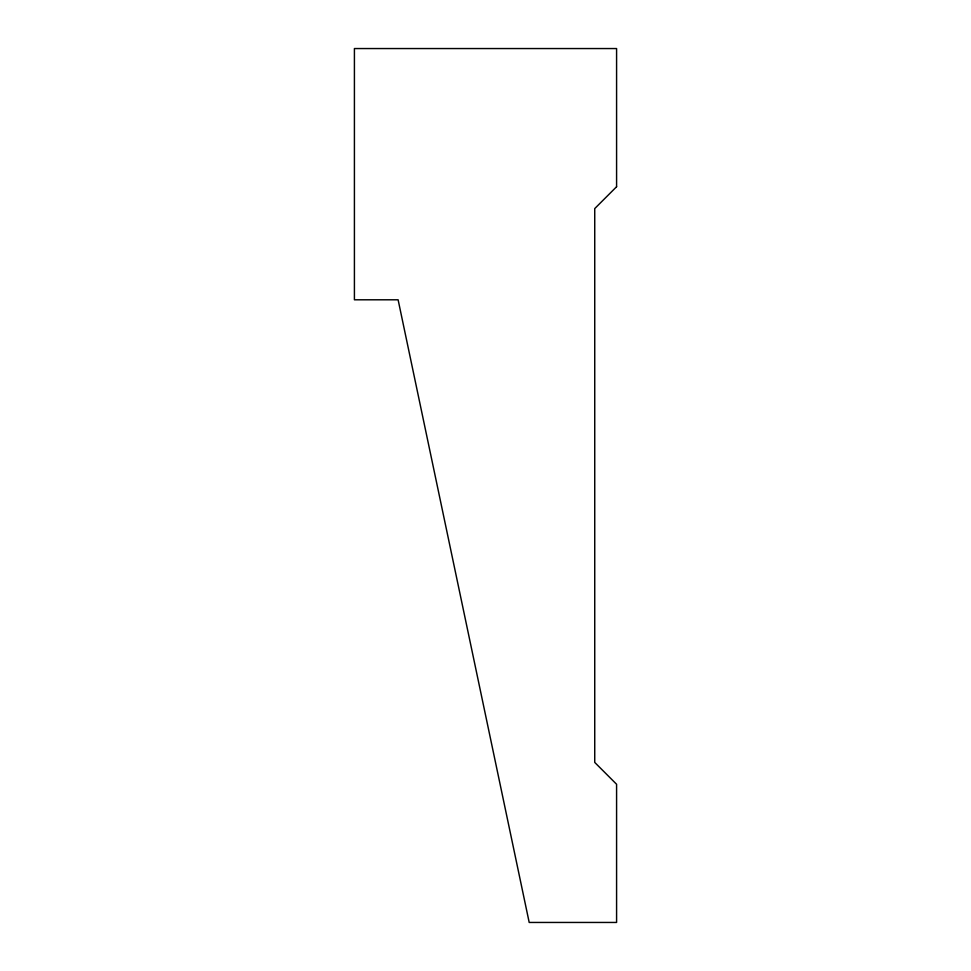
<?xml version="1.0" encoding="UTF-8"?>
<svg xmlns="http://www.w3.org/2000/svg" width="971" height="971" viewBox="0 0 971 971"><rect width="100%" height="100%" fill="white"/><g stroke="black" fill="none" stroke-linecap="round" stroke-linejoin="round"><path stroke-width="1.46" d="M616.585 186.735L594.738 208.583L594.738 762.417L616.585 784.265L616.585 922.45L529.195 922.45L398.11 299.796L354.415 299.796L354.415 48.55L616.585 48.55L616.585 186.735"/></g></svg>
